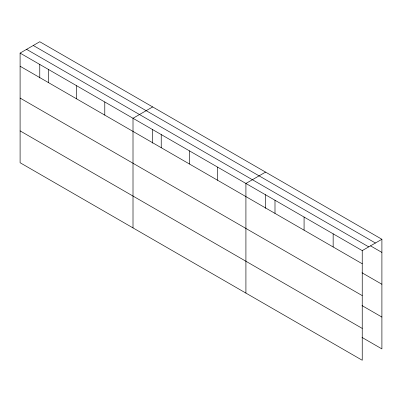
<?xml version="1.0" encoding="UTF-8"?>
<svg xmlns="http://www.w3.org/2000/svg" width="402" height="402" viewBox="0 0 402 402"><rect width="100%" height="100%" fill="white"/><g stroke="black" fill="none" stroke-linecap="round" stroke-linejoin="round"><path stroke-width="0.6" d="M362.237 295.606L362.237 250.622L20.1 53.094L20.1 162.725L362.237 360.257L362.237 295.606L20.1 98.073M361.976 337.404L381.9 348.906L381.9 239.275L39.763 41.743L20.1 53.094M152.665 106.927L133.007 118.278L133.007 227.914M265.571 172.111L245.913 183.463L245.913 293.098M362.237 250.622L381.9 239.275M33.271 45.486L375.413 243.019M370.589 245.883L381.9 252.411M26.587 49.345L368.729 246.878M20.1 66.23L362.237 263.762M361.976 272.752L381.9 284.254M361.976 305.56L381.9 317.062M20.1 130.881L362.237 328.414M333.157 233.833L333.157 246.974M304.078 217.045L304.078 230.18M274.993 200.251L274.993 213.392M265.571 194.618L265.571 208.352M217.683 167.167L217.683 180.307M189.458 150.871L189.458 164.006M161.232 134.575L161.232 147.71M152.665 129.429L152.665 143.167M104.781 101.982L104.781 115.118M76.551 85.686L76.551 98.822M48.325 69.39L48.325 82.526M39.763 64.245L39.763 77.983"/></g></svg>
